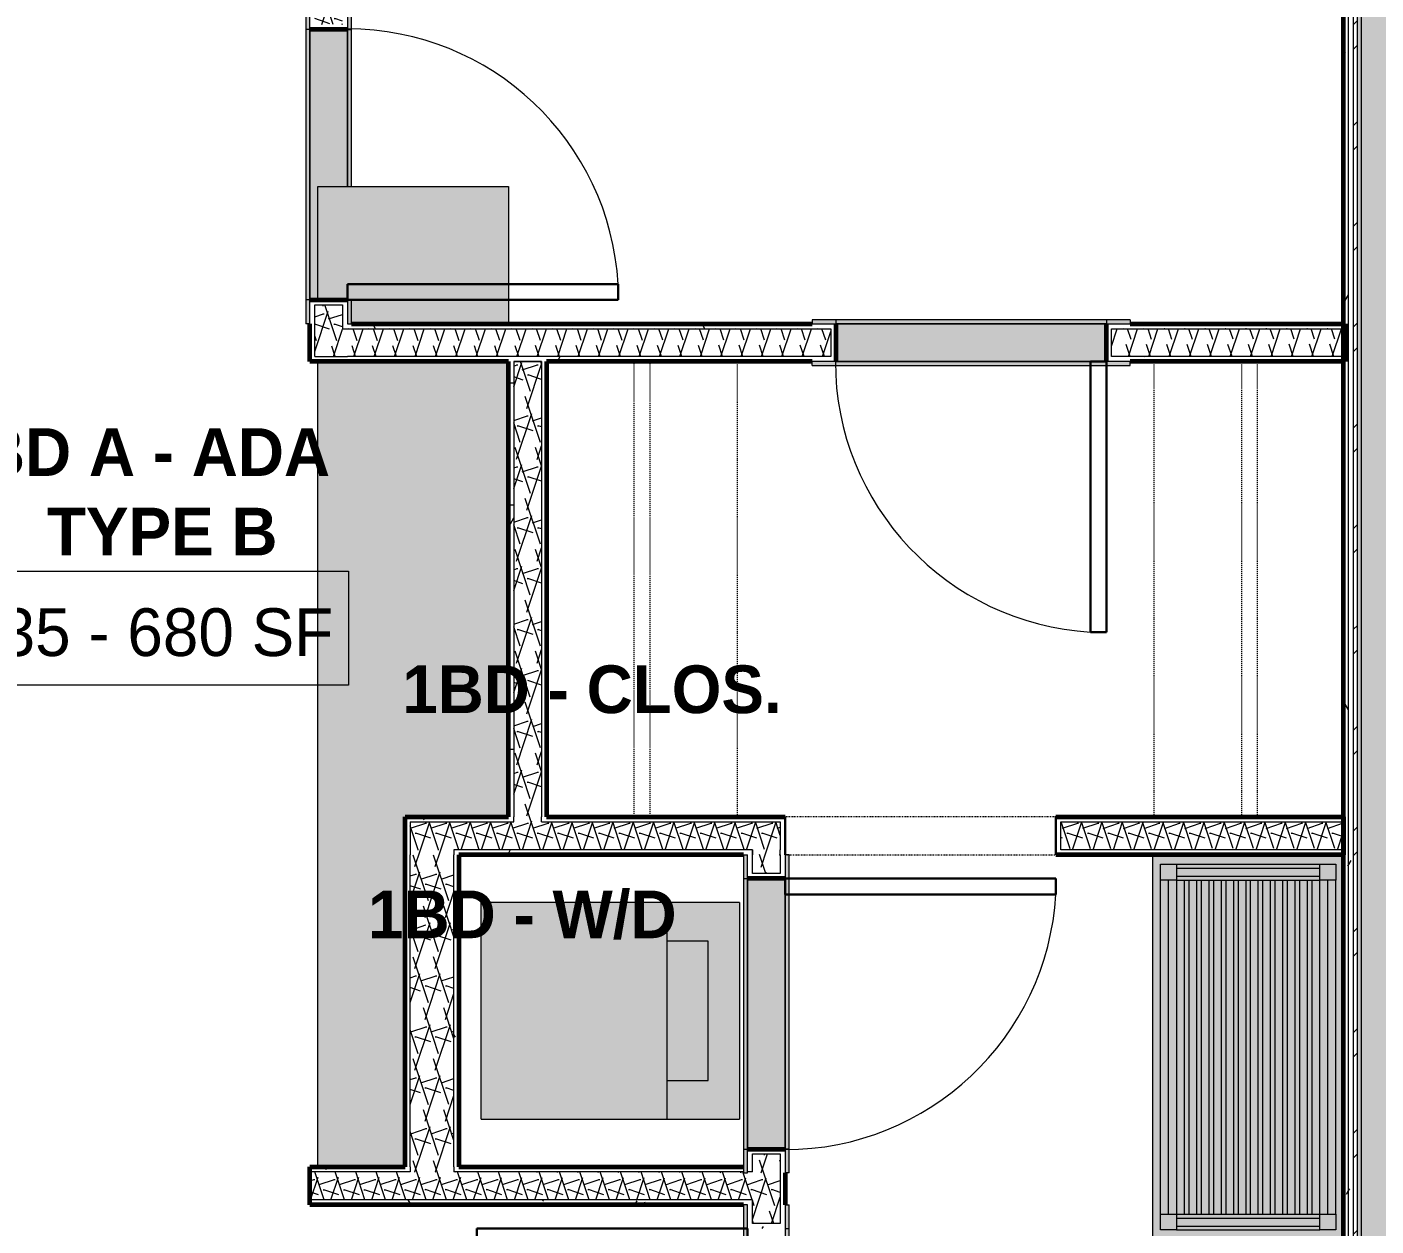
# Model space of a CAD drawing. Header units: inches. Extents: x -4110 to -1807, y 9775 to 11251.
# Drawn here: x -3086.2 to -2916.7, y 10538.5 to 10689.2 of the extents above; entities that cross this region are included whole.
import ezdxf

# ---------------------------------------------------------------- set-up
doc = ezdxf.new("R2010")
doc.units = ezdxf.units.IN
doc.header["$MEASUREMENT"] = 0
doc.linetypes.add('Dash', pattern=[0.25, 0.125, -0.125])
doc.linetypes.add('Overhead', pattern=[0.15625, 0.09375, -0.0625])
for name, color, linetype, lineweight in [('0-1', 7, 'Continuous', 5), ('0-2', 7, 'Continuous', 9), ('A-AREA-IDEN', 2, 'Continuous', 9), ('A-DETL-MEDM-1', 50, 'Continuous', 30), ('A-DETL-MEDM-2', 33, 'Overhead', 9), ('A-DOOR-3', 7, 'Continuous', 9), ('A-DOOR-4', 50, 'Continuous', 30), ('A-DOOR-5', 31, 'Overhead', 9), ('A-DOOR-FRAM-1', 31, 'Continuous', 18), ('A-DOOR-FRAM-2', 7, 'Continuous', 9), ('A-WALL', 113, 'Continuous', 18), ('A-WALL-1', 8, 'Continuous', 5), ('A-WALL-5', 250, 'Continuous', 60), ('A-WALL-6', 10, 'Continuous', 18), ('A-WALL-PATT-1', 7, 'Continuous', 9), ('A-WALL-PATT-2', 253, 'Continuous', 9), ('A-WALL-PATT-4', 111, 'Continuous', 9), ('I-WALL-4', 2, 'Continuous', 5), ('I-WALL-5', 2, 'Continuous', 60), ('P-SANR-FIXT-1', 135, 'Continuous', 9), ('P-SANR-FIXT-2', 7, 'Continuous', 9), ('Q-CASE-1', 7, 'Continuous', 9), ('Q-CASE-3', 90, 'Continuous', 9), ('Q-CASE-4', 127, 'Continuous', 9), ('Q-CASE-8', 41, 'Continuous', 9), ('Q-CASE-HDLN-1', 7, 'Dash', 9)]:
    doc.layers.add(name, color=color, linetype=linetype, lineweight=lineweight)
doc.styles.add('Century Gothic', font='ufonts.com_century-gothic.ttf', dxfattribs={"height": 6})
doc.styles.add('Century Gothic_B', font='GOTHICB.TTF', dxfattribs={"height": 6})
pattern_1 = [(0, (0, 0), (20.48, 5.12), [0.845, -14.515, 0.845, -14.515, -81.92]), (0, (0, 0), (20.48, 5.12), [-30.72, 0.845, -29.875, 0.845, -14.515, -35.84]), (0, (0, 0), (20.48, 5.12), [-76.8, 0.845, -9.395, 0.845, -24.755]), (120, (7.68, 2.56), (-14.67405, 15.1762003), [0.845, -14.515, 0.845, -14.515, -81.92]), (120, (7.68, 2.56), (-14.67405, 15.1762003), [-30.72, 0.845, -29.875, 0.845, -14.515, -35.84]), (120, (7.68, 2.56), (-14.67405, 15.1762003), [-76.8, 0.845, -9.395, 0.845, -24.755]), (240, (10.24, 12.8), (-5.80595, -20.2962003), [0.845, -14.515, 0.845, -14.515, -81.92]), (240, (10.24, 12.8), (-5.80595, -20.2962003), [-30.72, 0.845, -29.875, 0.845, -14.515, -35.84]), (240, (10.24, 12.8), (-5.80595, -20.2962003), [-76.8, 0.845, -9.395, 0.845, -24.755])]
pattern_2 = [(161.57, (0.32, 0.32), (-2.560496185, -0.000537386), [0, -18.214, 2.022, 0]), (18.43, (-0.32, 0.32), (-2.560496185, 0.000537386), [0, -18.214, 2.022, 0]), (108.43, (0.32, 0.32), (1.27922091, -6.400876726), [6.07, -14.166]), (71.57, (-0.32, 0.32), (1.27922091, 6.400876726), [6.07, -14.166])]

# ---------------------------------------------------------------- blocks, each defined once
blk = doc.blocks.new('SWING - SINGLE - FLUSH - SWING - FLUSH - 2-10 x 6-8 - PRIVACY-V5-ENLARGED RCP - 1ST FLOOR PLAN - WEST')
at = {"layer": 'A-DOOR-FRAM-1'}
for points in [[(-17, 2.87), (-20, 2.87), (-20, 2.37), (-17, 2.37)], [(2.75, 2.87), (-17, 2.87), (-17, 2.37), (2.75, 2.37)], [(20, 2.37), (20, 2.87), (17, 2.87), (17, 2.37), (17.62, 2.37)], [(-17, -2.88), (-17, -2.38), (-20, -2.38), (-20, -2.88), (-17.63, -2.88)], [(17, -2.38), (-17, -2.38), (-17, -2.88), (17, -2.88)], [(20, -2.38), (17, -2.38), (17, -2.88), (20, -2.88)]]:
    blk.add_hatch(color=256, dxfattribs=at).paths.add_polyline_path(points, flags=0)
at = {"layer": 'A-DOOR-3'}
blk.add_arc((17, 2.37), 34.07, 93.3657, 180, dxfattribs=at)
at = {"layer": 'A-DOOR-4'}
for p, q in [((15, 2.37), (15, 36.38)), ((17, 36.38), (15, 36.38)), ((17, 2.37), (17, 36.38)), ((17, 2.37), (15, 2.37))]:
    blk.add_line(p, q, dxfattribs=at)
at = {"layer": 'A-DOOR-FRAM-2'}
for p, q in [((-17, 2.87), (-20, 2.87)), ((-20, 2.37), (-20, 2.87)), ((-20, 2.37), (-17, 2.37)), ((2.75, 2.87), (-17, 2.87)), ((-17, 2.37), (-17, 2.87)), ((-17, 2.37), (2.75, 2.37)), ((20, 2.87), (17, 2.87)), ((17, 2.37), (17, 2.87)), ((17, 2.37), (20, 2.37)), ((20, 2.37), (20, 2.87)), ((-17, -2.38), (-20, -2.38)), ((-20, -2.38), (-20, -2.88)), ((-20, -2.88), (-17, -2.88)), ((17, -2.38), (-17, -2.38)), ((-17, -2.38), (-17, -2.88)), ((-17, -2.88), (17, -2.88)), ((20, -2.38), (17, -2.38)), ((17, -2.38), (17, -2.88)), ((17, -2.88), (20, -2.88)), ((20, -2.38), (20, -2.88))]:
    blk.add_line(p, q, dxfattribs=at)
blk = doc.blocks.new('OD_CW_Closet - OD_CW_Closet-3889090-ENLARGED RCP - 1ST FLOOR PLAN - WEST')
at = {"layer": 'Q-CASE-HDLN-1'}
for p, q in [((0.74, 0), (57.99, 0)), ((0.74, -11), (57.99, -11)), ((0.74, -13), (57.99, -13))]:
    blk.add_line(p, q, dxfattribs=at)
blk = doc.blocks.new('SWING - SINGLE - FLUSH - SWING - FLUSH - 2-10 x 6-8 - PRIVACY-3983846-ENLARGED RCP - 1ST FLOOR PLAN - WEST')
at = {"layer": 'A-DOOR-FRAM-1'}
for points in [[(-20, 2.38), (-17, 2.38), (-17, 2.88), (-20, 2.88)], [(-17, 2.38), (17, 2.38), (17, 2.88), (-17, 2.88)], [(17, 2.38), (20, 2.38), (20, 2.88), (17, 2.88)], [(-20, -2.87), (-17, -2.87), (-17, -2.37), (-20, -2.37)], [(-17, -2.37), (-17, -2.87), (17, -2.87), (17, -2.37), (-16.46, -2.37)], [(17, -2.87), (20, -2.87), (20, -2.37), (17, -2.37)]]:
    blk.add_hatch(color=256, dxfattribs=at).paths.add_polyline_path(points, flags=0)
at = {"layer": 'A-DOOR-3'}
blk.add_arc((17, -2.37), 34.07, 180, 266.6343, dxfattribs=at)
at = {"layer": 'A-DOOR-4'}
for p, q in [((15, -2.37), (15, -36.38)), ((17, -2.37), (15, -2.37)), ((17, -2.37), (17, -36.38)), ((17, -36.38), (15, -36.38))]:
    blk.add_line(p, q, dxfattribs=at)
at = {"layer": 'A-DOOR-FRAM-2'}
for p, q in [((-17, 2.88), (-20, 2.88)), ((-20, 2.88), (-20, 2.38)), ((-20, 2.38), (-17, 2.38)), ((17, 2.88), (-17, 2.88)), ((-17, 2.88), (-17, 2.38)), ((-17, 2.38), (17, 2.38)), ((20, 2.88), (17, 2.88)), ((17, 2.88), (17, 2.38)), ((17, 2.38), (20, 2.38)), ((20, 2.88), (20, 2.38)), ((-17, -2.37), (-20, -2.37)), ((-20, -2.87), (-20, -2.37)), ((-20, -2.87), (-17, -2.87)), ((17, -2.37), (-17, -2.37)), ((-17, -2.87), (-17, -2.37)), ((-17, -2.87), (17, -2.87)), ((20, -2.37), (17, -2.37)), ((17, -2.87), (17, -2.37)), ((17, -2.87), (20, -2.87)), ((20, -2.87), (20, -2.37))]:
    blk.add_line(p, q, dxfattribs=at)
blk = doc.blocks.new('SWING - SINGLE - FLUSH - SWING - FLUSH - 2-10 x 6-8 - PRIVACY-3983844-ENLARGED RCP - 1ST FLOOR PLAN - WEST')
at = {"layer": 'A-DOOR-FRAM-1'}
for points in [[(-17.63, 2.37), (-17, 2.37), (-17, 2.87), (-20, 2.87), (-20, 2.37)], [(-17, 2.37), (17, 2.37), (17, 2.87), (-17, 2.87)], [(17.62, 2.37), (20, 2.37), (20, 2.87), (17, 2.87), (17, 2.37)], [(-17, -2.88), (-17, -2.38), (-20, -2.38), (-20, -2.88), (-17.63, -2.88)], [(-16.5, -2.88), (17, -2.88), (17, -2.38), (-17, -2.38), (-17, -2.88)], [(20, -2.88), (20, -2.38), (17, -2.38), (17, -2.88), (17.62, -2.88)]]:
    blk.add_hatch(color=256, dxfattribs=at).paths.add_polyline_path(points, flags=0)
at = {"layer": 'A-DOOR-3'}
blk.add_arc((17, 2.37), 34.07, 93.3657, 180, dxfattribs=at)
at = {"layer": 'A-DOOR-4'}
for p, q in [((15, 2.37), (15, 36.38)), ((17, 36.38), (15, 36.38)), ((17, 2.37), (17, 36.38)), ((17, 2.37), (15, 2.37))]:
    blk.add_line(p, q, dxfattribs=at)
at = {"layer": 'A-DOOR-FRAM-2'}
for p, q in [((-17, 2.87), (-20, 2.87)), ((-20, 2.37), (-20, 2.87)), ((-20, 2.37), (-17, 2.37)), ((17, 2.87), (-17, 2.87)), ((-17, 2.37), (-17, 2.87)), ((-17, 2.37), (17, 2.37)), ((20, 2.87), (17, 2.87)), ((17, 2.37), (17, 2.87)), ((17, 2.37), (20, 2.37)), ((20, 2.37), (20, 2.87)), ((-17, -2.38), (-20, -2.38)), ((-20, -2.38), (-20, -2.88)), ((-20, -2.88), (-17, -2.88)), ((17, -2.38), (-17, -2.38)), ((-17, -2.38), (-17, -2.88)), ((-17, -2.88), (17, -2.88)), ((20, -2.38), (17, -2.38)), ((17, -2.38), (17, -2.88)), ((17, -2.88), (20, -2.88)), ((20, -2.38), (20, -2.88))]:
    blk.add_line(p, q, dxfattribs=at)
blk = doc.blocks.new('Stacked Washer and Dryer - 26_x25_ - Private-3627842-ENLARGED RCP - 1ST FLOOR PLAN - WEST')
at = {"layer": 'P-SANR-FIXT-1'}
blk.add_hatch(color=256, dxfattribs=at).paths.add_polyline_path([(29.04, 13.62), (0, 13.62), (0, -13.63), (32.44, -13.63), (32.44, 13.62)], flags=0)
at = {"layer": 'P-SANR-FIXT-2'}
for p, q in [((32.44, 13.62), (0, 13.62)), ((0, -13.63), (0, 13.62)), ((23.34, -13.63), (23.34, 13.62)), ((32.44, 13.62), (32.44, -13.63)), ((28.53, 8.75), (23.34, 8.75)), ((28.53, -8.75), (28.53, 8.75)), ((23.34, -8.75), (28.53, -8.75)), ((0, -13.63), (32.44, -13.63))]:
    blk.add_line(p, q, dxfattribs=at)
blk = doc.blocks.new('Door-Opening - CLEAR OPENING - 34_ x 80_-3928388-ENLARGED RCP - 1ST FLOOR PLAN - WEST')
at = {"layer": 'A-DETL-MEDM-1'}
for p, q in [((-17.32, 2.38), (-17.32, -2.37)), ((16.68, -2.37), (16.68, 2.38))]:
    blk.add_line(p, q, dxfattribs=at)
at = {"layer": 'A-DETL-MEDM-2'}
blk.add_line((-17.32, -2.37), (16.68, -2.37), dxfattribs=at)
at = {"layer": 'A-DOOR-5'}
blk.add_line((16.68, 2.38), (-17.32, 2.38), dxfattribs=at)
blk = doc.blocks.new('Bath Vanity - Bath Vanity 48_-3150017-ENLARGED RCP - 1ST FLOOR PLAN - WEST')
at = {"layer": 'Q-CASE-3'}
h = blk.add_hatch(color=256, dxfattribs=at)
h.paths.add_polyline_path([(12.24, 24), (-23.26, 24), (-23.26, 0), (24.74, 0), (24.74, 24), (13.74, 24)], flags=0)
h.paths.add_polyline_path([(-9.26, 23), (23.74, 23), (23.74, 1), (-22.26, 1), (-22.26, 23), (-10.55, 23)], flags=0)
h.paths.add_polyline_path([(-20.26, 22), (-20.26, 21), (21.74, 21), (21.74, 22), (-6.9, 22)], flags=0)
h.paths.add_polyline_path([(0.38, 20), (-20.26, 20), (-20.26, 19.45), (21.74, 19.45), (21.74, 20), (8.35, 20)], flags=0)
h.paths.add_polyline_path([(-20.26, 18.45), (-20.26, 17.91), (21.74, 17.91), (21.74, 18.45), (6.01, 18.45)], flags=0)
h.paths.add_polyline_path([(8.35, 16.91), (-20.26, 16.91), (-20.26, 16.36), (21.74, 16.36), (21.74, 16.91), (11.65, 16.91)], flags=0)
h.paths.add_polyline_path([(8.35, 15.36), (-20.26, 15.36), (-20.26, 14.82), (21.74, 14.82), (21.74, 15.36), (17.28, 15.36)], flags=0)
h.paths.add_polyline_path([(-20.26, 13.82), (-20.26, 13.27), (21.74, 13.27), (21.74, 13.82), (8.35, 13.82)], flags=0)
h.paths.add_polyline_path([(21.74, 12.27), (-20.26, 12.27), (-20.26, 11.73), (21.74, 11.73), (21.74, 11.87)], flags=0)
h.paths.add_polyline_path([(8.35, 10.73), (-20.26, 10.73), (-20.26, 10.18), (21.74, 10.18), (21.74, 10.73), (12.62, 10.73)], flags=0)
h.paths.add_polyline_path([(-20.26, 9.18), (-20.26, 8.64), (21.74, 8.64), (21.74, 9.18), (-10.77, 9.18)], flags=0)
h.paths.add_polyline_path([(8.35, 7.64), (-20.26, 7.64), (-20.26, 7.09), (21.74, 7.09), (21.74, 7.64)], flags=0)
h.paths.add_polyline_path([(-20.26, 6.09), (-20.26, 5.55), (21.74, 5.55), (21.74, 6.09), (8.35, 6.09)], flags=0)
h.paths.add_polyline_path([(8.35, 4.55), (-20.26, 4.55), (-20.26, 4), (21.74, 4), (21.74, 4.55)], flags=0)
h.paths.add_polyline_path([(-20.26, 3), (-20.26, 2), (21.74, 2), (21.74, 3), (8.35, 3)], flags=0)
at = {"layer": 'Q-CASE-4'}
h = blk.add_hatch(color=256, dxfattribs=at)
h.paths.add_polyline_path([(21.74, 23), (21.74, 21), (23.74, 21), (23.74, 23)], flags=0)
h.paths.add_polyline_path([(-20.26, 23), (-22.26, 23), (-22.26, 21), (-20.26, 21), (-20.26, 22)], flags=0)
h.paths.add_polyline_path([(-20.26, 3), (-22.26, 3), (-22.26, 1), (-20.26, 1)], flags=0)
h.paths.add_polyline_path([(22.24, 3), (21.74, 3), (21.74, 1), (23.74, 1), (23.74, 3), (23.24, 3)], flags=0)
for points in [[(21.74, 23), (-20.26, 23), (-20.26, 22), (21.74, 22)], [(-21.76, 21), (-22.26, 21), (-22.26, 3), (-21.76, 3), (-21.76, 20)], [(-21.76, 21), (-21.76, 3), (-20.76, 3), (-20.76, 21)], [(-20.76, 21), (-20.76, 3), (-20.26, 3), (-20.26, 21)], [(20.5, 21), (-20.26, 21), (-20.26, 20), (21.74, 20), (21.74, 21)], [(21.74, 21), (21.74, 3), (22.24, 3), (22.24, 21)], [(22.24, 21), (22.24, 3), (23.24, 3), (23.24, 21)], [(23.24, 21), (23.24, 3), (23.74, 3), (23.74, 21)], [(-20.26, 19.45), (-20.26, 18.45), (21.74, 18.45), (21.74, 19.45), (2.37, 19.45)], [(8, 17.91), (-20.26, 17.91), (-20.26, 16.91), (21.74, 16.91), (21.74, 17.91), (8.35, 17.91)], [(8.35, 16.36), (-20.26, 16.36), (-20.26, 15.36), (21.74, 15.36), (21.74, 16.36), (13.63, 16.36)], [(8.35, 14.82), (-20.26, 14.82), (-20.26, 13.82), (21.74, 13.82), (21.74, 14.82), (19.26, 14.82)], [(8.35, 13.27), (-20.26, 13.27), (-20.26, 12.27), (21.74, 12.27), (21.74, 13.27)], [(8.35, 11.73), (-20.26, 11.73), (-20.26, 10.73), (21.74, 10.73), (21.74, 11.73)], [(4.37, 10.18), (-20.26, 10.18), (-20.26, 9.18), (21.74, 9.18), (21.74, 10.18), (8.35, 10.18)], [(-19.02, 8.64), (-20.26, 8.64), (-20.26, 7.64), (21.74, 7.64), (21.74, 8.64), (8.35, 8.64)], [(8.35, 7.09), (-20.26, 7.09), (-20.26, 6.09), (21.74, 6.09), (21.74, 7.09)], [(8.35, 5.55), (-20.26, 5.55), (-20.26, 4.55), (21.74, 4.55), (21.74, 5.55)], [(-20.26, 4), (-20.26, 3), (21.74, 3), (21.74, 4), (-19.26, 4)], [(-20.26, 2), (-20.26, 1), (21.74, 1), (21.74, 2), (8.35, 2)]]:
    blk.add_hatch(color=256, dxfattribs=at).paths.add_polyline_path(points, flags=0)
at = {"layer": 'Q-CASE-1'}
for p, q in [((-23.26, 0), (-23.26, 24)), ((-23.26, 24), (24.74, 24)), ((24.74, 24), (24.74, 0)), ((-22.26, 21), (-22.26, 23)), ((-22.26, 23), (-20.26, 23)), ((-20.26, 23), (21.74, 23)), ((-20.26, 23), (-20.26, 21)), ((21.74, 21), (21.74, 23)), ((21.74, 23), (23.74, 23)), ((23.74, 23), (23.74, 21)), ((-22.26, 21), (-22.26, 3)), ((-20.26, 21), (-22.26, 21)), ((-21.76, 21), (-21.76, 3)), ((-20.76, 21), (-20.76, 3)), ((-20.26, 22), (21.74, 22)), ((21.74, 21), (-20.26, 21)), ((-20.26, 21), (-20.26, 3)), ((21.74, 21), (21.74, 3)), ((23.74, 21), (21.74, 21)), ((22.24, 21), (22.24, 3)), ((23.24, 21), (23.24, 3)), ((23.74, 21), (23.74, 3)), ((-20.26, 20), (21.74, 20)), ((21.74, 19.45), (-20.26, 19.45)), ((-20.26, 18.45), (21.74, 18.45)), ((21.74, 17.91), (-20.26, 17.91)), ((-20.26, 16.91), (21.74, 16.91)), ((21.74, 16.36), (-20.26, 16.36)), ((-20.26, 15.36), (21.74, 15.36)), ((21.74, 14.82), (-20.26, 14.82)), ((-20.26, 13.82), (21.74, 13.82)), ((21.74, 13.27), (-20.26, 13.27)), ((-20.26, 12.27), (21.74, 12.27)), ((21.74, 11.73), (-20.26, 11.73)), ((-20.26, 10.73), (21.74, 10.73)), ((21.74, 10.18), (-20.26, 10.18)), ((-20.26, 9.18), (21.74, 9.18)), ((21.74, 8.64), (-20.26, 8.64)), ((-20.26, 7.64), (21.74, 7.64)), ((21.74, 7.09), (-20.26, 7.09)), ((-20.26, 6.09), (21.74, 6.09)), ((21.74, 5.55), (-20.26, 5.55)), ((-20.26, 4.55), (21.74, 4.55)), ((21.74, 4), (-20.26, 4)), ((-22.26, 1), (-22.26, 3)), ((-22.26, 3), (-20.26, 3)), ((-20.26, 3), (21.74, 3)), ((-20.26, 3), (-20.26, 1)), ((-20.26, 2), (21.74, 2)), ((21.74, 1), (21.74, 3)), ((21.74, 3), (23.74, 3)), ((23.74, 3), (23.74, 1)), ((-20.26, 1), (-22.26, 1)), ((-20.26, 1), (21.74, 1)), ((23.74, 1), (21.74, 1))]:
    blk.add_line(p, q, dxfattribs=at)
blk = doc.blocks.new('SWING - SINGLE - FLUSH - SWING - FLUSH - 2-10 x 6-8 - PASSAGE-3983857-ENLARGED RCP - 1ST FLOOR PLAN - WEST')
at = {"layer": 'A-DOOR-FRAM-1'}
for points in [[(-20, 2.88), (-20, 2.37), (-17, 2.37), (-17, 2.88), (-19.87, 2.88)], [(-17, 2.88), (-17, 2.37), (17, 2.37), (17, 2.88), (-16.5, 2.88)], [(17, 2.88), (17, 2.37), (20, 2.37), (20, 2.88)], [(-20, -2.88), (-17, -2.88), (-17, -2.38), (-20, -2.38)], [(-17, -2.88), (17, -2.88), (17, -2.38), (-17, -2.38)], [(17, -2.88), (20, -2.88), (20, -2.38), (17, -2.38)]]:
    blk.add_hatch(color=256, dxfattribs=at).paths.add_polyline_path(points, flags=0)
at = {"layer": 'A-DOOR-3'}
blk.add_arc((17, -2.38), 34.07, 180, 266.6343, dxfattribs=at)
at = {"layer": 'A-DOOR-4'}
for p, q in [((15, -2.38), (15, -36.38)), ((17, -2.38), (15, -2.38)), ((17, -2.38), (17, -36.38)), ((17, -36.38), (15, -36.38))]:
    blk.add_line(p, q, dxfattribs=at)
at = {"layer": 'A-DOOR-FRAM-2'}
for p, q in [((-17, 2.88), (-20, 2.88)), ((-20, 2.88), (-20, 2.37)), ((-20, 2.37), (-17, 2.37)), ((17, 2.88), (-17, 2.88)), ((-17, 2.88), (-17, 2.37)), ((-17, 2.37), (17, 2.37)), ((20, 2.88), (17, 2.88)), ((17, 2.88), (17, 2.37)), ((17, 2.37), (20, 2.37)), ((20, 2.88), (20, 2.37)), ((-17, -2.38), (-20, -2.38)), ((-20, -2.88), (-20, -2.38)), ((-20, -2.88), (-17, -2.88)), ((17, -2.38), (-17, -2.38)), ((-17, -2.88), (-17, -2.38)), ((-17, -2.88), (17, -2.88)), ((20, -2.38), (17, -2.38)), ((17, -2.88), (17, -2.38)), ((17, -2.88), (20, -2.88)), ((20, -2.88), (20, -2.38))]:
    blk.add_line(p, q, dxfattribs=at)
blk = doc.blocks.new('OD_CW_Closet - OD_CW_Closet-3889108-ENLARGED RCP - 1ST FLOOR PLAN - WEST')
at = {"layer": 'Q-CASE-HDLN-1'}
for p, q in [((57.99, 24), (0.74, 24)), ((0.74, 13), (57.99, 13)), ((0.74, 11), (57.99, 11))]:
    blk.add_line(p, q, dxfattribs=at)
blk = doc.blocks.new('Casework 4 - Casework 1-4162352-ENLARGED RCP - 1ST FLOOR PLAN - WEST')
at = {"layer": 'Q-CASE-8'}
h = blk.add_hatch(color=256, dxfattribs=at)
h.paths.add_polyline_path([(-3049.7, 10545.91), (-3038.7, 10545.91), (-3038.7, 10589.91), (-3025.7, 10589.91), (-3025.7, 10647.16), (-3049.7, 10647.16), (-3049.7, 10556.91)], flags=0)
h.paths.add_polyline_path([(-3025.7, 10651.91), (-3025.7, 10669.16), (-3049.7, 10669.16), (-3049.7, 10654.91), (-3045.45, 10654.91), (-3045.45, 10651.91), (-3028.53, 10651.91)], flags=0)
at = {"layer": 'Q-CASE-1'}
for p, q in [((-3049.7, 10654.91), (-3049.7, 10669.16)), ((-3049.7, 10669.16), (-3025.7, 10669.16)), ((-3025.7, 10669.16), (-3025.7, 10651.91)), ((-3049.7, 10545.91), (-3049.7, 10647.16))]:
    blk.add_line(p, q, dxfattribs=at)
blk = doc.blocks.new('CTR - 1st Phase - Unit Layouts_rvt-1-ENLARGED RCP - 1ST FLOOR PLAN - WEST')
at = {"layer": 'A-WALL-1'}
for points in [[(-3050.07, 10654.91), (-3049.7, 10654.91), (-3049.7, 10669.16), (-3045.95, 10669.16), (-3045.95, 10688.91), (-3050.7, 10688.91), (-3050.7, 10654.91)], [(-2950.57, 10647.16), (-2950.57, 10651.91), (-2984.57, 10651.91), (-2984.57, 10647.16)], [(-2995.7, 10548.16), (-2990.95, 10548.16), (-2990.95, 10582.16), (-2995.7, 10582.16), (-2995.7, 10549.01)]]:
    blk.add_hatch(color=256, dxfattribs=at).paths.add_polyline_path(points, flags=0)
at = {"layer": 'A-WALL-PATT-1'}
h = blk.add_hatch(dxfattribs=at)
h.set_pattern_fill('FP_1', color=256, style=0, pattern_type=2)
h.set_pattern_definition(pattern_1)
h.paths.add_polyline_path([(-3050.7, 10647.16), (-3050.07, 10647.16), (-3050.07, 10654.29), (-3048.32, 10654.29), (-3048.32, 10654.91), (-3050.7, 10654.91), (-3050.7, 10647.79)], flags=0)
h.paths.add_polyline_path([(-3050.7, 10688.91), (-3048.32, 10688.91), (-3048.32, 10689.54), (-3050.07, 10689.54), (-3050.07, 10788.86), (-3050.7, 10788.86), (-3050.7, 10689.54)], flags=0)
h = blk.add_hatch(dxfattribs=at)
h.set_pattern_fill('FP_1', color=256, style=0, pattern_type=2)
h.set_pattern_definition(pattern_1)
h.paths.add_polyline_path([(-3046.57, 10651.29), (-3045.95, 10651.29), (-3045.95, 10654.91), (-3048.32, 10654.91), (-3048.32, 10654.29), (-3046.57, 10654.29), (-3046.57, 10651.91)], flags=0)
h.paths.add_polyline_path([(-3046.57, 10784.74), (-3045.95, 10784.88), (-3045.95, 10788.86), (-3046.57, 10788.86), (-3046.57, 10788.24)], flags=0)
h.paths.add_polyline_path([(-3045.95, 10688.91), (-3045.97, 10784.74), (-3046.57, 10784.74), (-3046.57, 10689.54), (-3048.32, 10689.54), (-3048.32, 10688.91), (-3046.57, 10688.91)], flags=0)
h = blk.add_hatch(dxfattribs=at)
h.set_pattern_fill('FP_1', color=256, style=0, pattern_type=2)
h.set_pattern_definition(pattern_1)
h.paths.add_polyline_path([(-2985.19, 10649.54), (-2984.57, 10649.54), (-2984.57, 10651.91), (-3045.95, 10651.91), (-3045.95, 10651.29), (-2985.19, 10651.29)], flags=0)
h.paths.add_polyline_path([(-2950.57, 10649.54), (-2949.94, 10649.54), (-2949.94, 10651.29), (-2920.76, 10651.29), (-2920.76, 10651.91), (-2950.57, 10651.91), (-2950.57, 10651.28)], flags=0)
h = blk.add_hatch(dxfattribs=at)
h.set_pattern_fill('FP_1', color=256, style=0, pattern_type=2)
h.set_pattern_definition(pattern_1)
h.paths.add_polyline_path([(-3050.07, 10647.16), (-2984.57, 10647.16), (-2984.57, 10649.54), (-2985.19, 10649.54), (-2985.19, 10647.79), (-3050.07, 10647.79)], flags=0)
h.paths.add_polyline_path([(-2947.57, 10647.16), (-2920.76, 10647.17), (-2920.76, 10647.79), (-2949.94, 10647.79), (-2949.94, 10649.54), (-2950.57, 10649.54), (-2950.57, 10647.16), (-2949.34, 10647.16)], flags=0)
h = blk.add_hatch(dxfattribs=at)
h.set_pattern_fill('FP_1', color=256, style=0, pattern_type=2)
h.set_pattern_definition(pattern_1)
h.paths.add_polyline_path([(-3025.7, 10589.91), (-3025.07, 10589.91), (-3025.07, 10647.16), (-3025.7, 10647.16), (-3025.7, 10603.03)], flags=0)
h = blk.add_hatch(dxfattribs=at)
h.set_pattern_fill('FP_1', color=256, style=0, pattern_type=2)
h.set_pattern_definition(pattern_1)
h.paths.add_polyline_path([(-2991.57, 10587.54), (-2990.95, 10587.54), (-2990.95, 10589.91), (-3021.57, 10589.91), (-3021.57, 10589.29), (-2991.57, 10589.29)], flags=0)
h.paths.add_polyline_path([(-2956.95, 10587.54), (-2956.32, 10587.54), (-2956.32, 10589.29), (-2920.76, 10589.29), (-2920.76, 10589.91), (-2956.95, 10589.91), (-2956.95, 10589.28)], flags=0)
h.paths.add_polyline_path([(-3038.7, 10589.29), (-3025.07, 10589.29), (-3025.07, 10589.91), (-3038.7, 10589.91)], flags=0)
h = blk.add_hatch(dxfattribs=at)
h.set_pattern_fill('FP_1', color=256, style=0, pattern_type=2)
h.set_pattern_definition(pattern_1)
h.paths.add_polyline_path([(-3032.57, 10585.16), (-2995.07, 10585.16), (-2995.07, 10585.79), (-3032.57, 10585.79)], flags=0)
h.paths.add_polyline_path([(-2991.57, 10585.16), (-2990.95, 10585.16), (-2990.95, 10587.54), (-2991.57, 10587.54), (-2991.57, 10585.79)], flags=0)
h.paths.add_polyline_path([(-2956.95, 10585.16), (-2920.76, 10585.16), (-2920.76, 10585.79), (-2956.32, 10585.79), (-2956.32, 10587.54), (-2956.95, 10587.54), (-2956.95, 10585.79)], flags=0)
h = blk.add_hatch(dxfattribs=at)
h.set_pattern_fill('FP_1', color=256, style=0, pattern_type=2)
h.set_pattern_definition(pattern_1)
h.paths.add_polyline_path([(-3032.57, 10545.91), (-3031.95, 10545.91), (-3031.95, 10585.16), (-3032.57, 10585.16), (-3032.57, 10578.53)], flags=0)
h = blk.add_hatch(dxfattribs=at)
h.set_pattern_fill('FP_1', color=256, style=0, pattern_type=2)
h.set_pattern_definition(pattern_1)
h.paths.add_polyline_path([(-2995.09, 10458.16), (-2995.07, 10458.16), (-2995.07, 10488.79), (-2995.7, 10488.79), (-2995.7, 10458.16)], flags=0)
h.paths.add_polyline_path([(-2995.07, 10492.29), (-2995.07, 10503.54), (-2993.32, 10503.54), (-2993.32, 10504.16), (-2995.7, 10504.16), (-2995.7, 10492.29)], flags=0)
h.paths.add_polyline_path([(-2993.32, 10538.16), (-2993.32, 10538.79), (-2995.07, 10538.79), (-2995.07, 10541.79), (-2995.7, 10541.79), (-2995.7, 10538.16), (-2994.91, 10538.16)], flags=0)
h.paths.add_polyline_path([(-2995.7, 10545.29), (-2995.07, 10545.29), (-2995.07, 10547.54), (-2993.32, 10547.54), (-2993.32, 10548.16), (-2995.7, 10548.16), (-2995.7, 10545.91)], flags=0)
h.paths.add_polyline_path([(-2994.91, 10582.16), (-2993.32, 10582.16), (-2993.32, 10582.79), (-2995.07, 10582.79), (-2995.07, 10585.16), (-2995.7, 10585.16), (-2995.7, 10582.16), (-2995.07, 10582.16)], flags=0)
h = blk.add_hatch(dxfattribs=at)
h.set_pattern_fill('FP_1', color=256, style=0, pattern_type=2)
h.set_pattern_definition(pattern_1)
h.paths.add_polyline_path([(-2990.96, 10458.16), (-2990.95, 10458.16), (-2990.95, 10504.16), (-2993.32, 10504.16), (-2993.32, 10503.54), (-2991.57, 10503.54), (-2991.57, 10458.16)], flags=0)
h.paths.add_polyline_path([(-2990.95, 10538.16), (-2990.95, 10548.16), (-2993.32, 10548.16), (-2993.32, 10547.54), (-2991.57, 10547.54), (-2991.57, 10538.79), (-2993.32, 10538.79), (-2993.32, 10538.16), (-2991.57, 10538.16)], flags=0)
h.paths.add_polyline_path([(-2991.57, 10582.16), (-2990.95, 10582.16), (-2990.95, 10585.16), (-2991.57, 10585.16), (-2991.57, 10582.79), (-2993.32, 10582.79), (-2993.32, 10582.16)], flags=0)
h = blk.add_hatch(dxfattribs=at)
h.set_pattern_fill('FP_1', color=256, style=0, pattern_type=2)
h.set_pattern_definition(pattern_1)
h.paths.add_polyline_path([(-2996.7, 10545.29), (-2996.2, 10545.3), (-2996.2, 10545.91), (-3032.57, 10545.91), (-3032.57, 10545.29), (-3016.7, 10545.29)], flags=0)
h.paths.add_polyline_path([(-3050.7, 10545.29), (-3038.07, 10545.29), (-3038.07, 10545.91), (-3050.7, 10545.91)], flags=0)
h = blk.add_hatch(dxfattribs=at)
h.set_pattern_fill('FP_1', color=256, style=0, pattern_type=2)
h.set_pattern_definition(pattern_1)
h.paths.add_polyline_path([(-2996.7, 10541.16), (-2995.7, 10541.16), (-2995.7, 10541.79), (-3050.7, 10541.79), (-3050.7, 10541.16), (-3016.7, 10541.16)], flags=0)
at = {"layer": 'A-WALL-PATT-2'}
h = blk.add_hatch(dxfattribs=at)
h.set_pattern_fill('FP_2', color=256, style=0, pattern_type=2)
h.set_pattern_definition(pattern_2)
h.paths.add_polyline_path([(-3049.7, 10647.79), (-3046.57, 10647.81), (-3046.57, 10654.29), (-3050.07, 10654.29), (-3050.07, 10647.79)], flags=0)
h.paths.add_polyline_path([(-3049.7, 10689.54), (-3046.57, 10689.54), (-3046.57, 10788.86), (-3050.07, 10788.86), (-3050.07, 10689.54)], flags=0)
h = blk.add_hatch(dxfattribs=at)
h.set_pattern_fill('FP_2', color=256, style=0, pattern_type=2)
h.set_pattern_definition(pattern_2)
h.paths.add_polyline_path([(-3025.7, 10647.79), (-2985.19, 10647.79), (-2985.19, 10651.29), (-3046.57, 10651.29), (-3046.57, 10647.79), (-3029.21, 10647.79)], flags=0)
h.paths.add_polyline_path([(-2920.76, 10647.79), (-2920.76, 10651.29), (-2949.94, 10651.29), (-2949.94, 10647.79), (-2949.34, 10647.79)], flags=0)
h = blk.add_hatch(dxfattribs=at)
h.set_pattern_fill('FP_2', color=256, style=0, pattern_type=2)
h.set_pattern_definition(pattern_2)
h.paths.add_polyline_path([(-3022.64, 10589.29), (-3021.57, 10589.29), (-3021.57, 10647.16), (-3025.07, 10647.16), (-3025.07, 10589.29)], flags=0)
h = blk.add_hatch(dxfattribs=at)
h.set_pattern_fill('FP_2', color=256, style=0, pattern_type=2)
h.set_pattern_definition(pattern_2)
h.paths.add_polyline_path([(-3016.7, 10585.79), (-2991.57, 10585.79), (-2991.57, 10589.29), (-3038.07, 10589.29), (-3038.07, 10585.79), (-3021.57, 10585.79)], flags=0)
h.paths.add_polyline_path([(-2944.76, 10585.79), (-2920.76, 10585.79), (-2920.76, 10589.29), (-2956.32, 10589.29), (-2956.32, 10585.79), (-2949.34, 10585.79)], flags=0)
h = blk.add_hatch(dxfattribs=at)
h.set_pattern_fill('FP_2', color=256, style=0, pattern_type=2)
h.set_pattern_definition(pattern_2)
h.paths.add_polyline_path([(-3038.07, 10545.29), (-3032.57, 10545.29), (-3032.57, 10585.79), (-3038.07, 10585.79), (-3038.07, 10545.81)], flags=0)
h = blk.add_hatch(dxfattribs=at)
h.set_pattern_fill('FP_2', color=256, style=0, pattern_type=2)
h.set_pattern_definition(pattern_2)
h.paths.add_polyline_path([(-2993.32, 10457.54), (-2991.57, 10457.54), (-2991.57, 10503.54), (-2995.07, 10503.54), (-2995.07, 10458.16), (-2993.36, 10458.16)], flags=0)
h.paths.add_polyline_path([(-2993.32, 10538.79), (-2991.57, 10538.79), (-2991.57, 10547.54), (-2995.07, 10547.54), (-2995.07, 10538.79)], flags=0)
h.paths.add_polyline_path([(-2995.07, 10582.79), (-2991.57, 10582.79), (-2991.57, 10585.79), (-2995.07, 10585.79), (-2995.07, 10585.16)], flags=0)
h = blk.add_hatch(dxfattribs=at)
h.set_pattern_fill('FP_2', color=256, style=0, pattern_type=2)
h.set_pattern_definition(pattern_2)
h.paths.add_polyline_path([(-3016.7, 10541.79), (-2995.07, 10541.79), (-2995.07, 10545.29), (-2995.7, 10545.29), (-2995.7, 10545.16), (-2996.2, 10545.16), (-2996.2, 10545.29), (-3050.7, 10545.29), (-3050.7, 10541.79), (-3022.64, 10541.79)], flags=0)
at = {"layer": 'A-WALL-5'}
for p, q in [((-3045.95, 10688.91), (-3050.7, 10688.91)), ((-3050.7, 10654.91), (-3045.95, 10654.91)), ((-3050.7, 10647.16), (-3050.7, 10651.91)), ((-3045.45, 10651.91), (-2987.57, 10651.91)), ((-2984.57, 10651.91), (-2984.57, 10647.16)), ((-2950.57, 10647.16), (-2950.57, 10651.91)), ((-2947.57, 10651.91), (-2920.57, 10651.91)), ((-2920.57, 10651.91), (-2920.57, 10647.16)), ((-3050.07, 10647.16), (-3050.7, 10647.16)), ((-3045.95, 10647.16), (-3050.07, 10647.16)), ((-3025.7, 10647.16), (-3045.95, 10647.16)), ((-3025.7, 10589.91), (-3025.7, 10647.16)), ((-2987.57, 10647.16), (-3020.95, 10647.16)), ((-3020.95, 10647.16), (-3020.95, 10589.91)), ((-2920.57, 10647.16), (-2947.57, 10647.16)), ((-3038.7, 10589.29), (-3038.7, 10589.91)), ((-3038.7, 10589.91), (-3025.7, 10589.91)), ((-3020.95, 10589.91), (-2990.95, 10589.91)), ((-2956.95, 10589.91), (-2920.76, 10589.91)), ((-2920.76, 10589.91), (-2920.76, 10585.16)), ((-3038.7, 10585.16), (-3038.7, 10589.29)), ((-3038.7, 10545.91), (-3038.7, 10585.16)), ((-2996.2, 10585.16), (-3031.95, 10585.16)), ((-3031.95, 10585.16), (-3031.95, 10545.91)), ((-2920.76, 10585.16), (-2956.95, 10585.16)), ((-2990.95, 10582.16), (-2995.7, 10582.16)), ((-2995.7, 10548.16), (-2990.95, 10548.16)), ((-3050.7, 10545.91), (-3038.7, 10545.91)), ((-3050.7, 10541.16), (-3050.7, 10545.91)), ((-3031.95, 10545.91), (-2996.2, 10545.91)), ((-2990.95, 10545.16), (-2990.95, 10541.16)), ((-2996.2, 10541.16), (-3050.7, 10541.16))]:
    blk.add_line(p, q, dxfattribs=at)
at = {"layer": 'A-WALL-6'}
for p, q in [((-3050.7, 10688.91), (-3050.7, 10654.91)), ((-3045.95, 10669.16), (-3045.95, 10688.91)), ((-3050.07, 10647.79), (-3050.07, 10654.29)), ((-3050.07, 10654.29), (-3048.32, 10654.29)), ((-3048.32, 10654.29), (-3046.57, 10654.29)), ((-3046.57, 10654.29), (-3046.57, 10651.29)), ((-3046.57, 10651.29), (-3045.95, 10651.29)), ((-3045.95, 10651.29), (-2985.19, 10651.29)), ((-2985.19, 10651.29), (-2985.19, 10649.54)), ((-2950.57, 10651.91), (-2984.57, 10651.91)), ((-2949.94, 10649.54), (-2949.94, 10651.29)), ((-2949.94, 10651.29), (-2920.57, 10651.29)), ((-2985.19, 10649.54), (-2985.19, 10647.79)), ((-2949.94, 10647.79), (-2949.94, 10649.54)), ((-3050.07, 10647.79), (-3046.57, 10647.79)), ((-3046.57, 10647.79), (-3045.95, 10647.79)), ((-2985.19, 10647.79), (-3045.95, 10647.79)), ((-2920.57, 10647.79), (-2949.94, 10647.79)), ((-3021.57, 10647.16), (-3025.07, 10647.16)), ((-3025.07, 10647.16), (-3025.07, 10589.91)), ((-3025.07, 10647.16), (-3021.57, 10647.16)), ((-3021.57, 10647.16), (-3021.57, 10589.91)), ((-2984.57, 10647.16), (-2950.57, 10647.16)), ((-3025.07, 10589.29), (-3025.07, 10589.91)), ((-3021.57, 10589.29), (-3021.57, 10589.91)), ((-3038.07, 10589.29), (-3025.07, 10589.29)), ((-3038.07, 10589.29), (-3038.07, 10585.79)), ((-3021.57, 10589.29), (-2991.57, 10589.29)), ((-2991.57, 10589.29), (-2991.57, 10587.54)), ((-2956.32, 10587.54), (-2956.32, 10589.29)), ((-2956.32, 10589.29), (-2920.76, 10589.29)), ((-2991.57, 10587.54), (-2991.57, 10585.79)), ((-2956.32, 10585.79), (-2956.32, 10587.54)), ((-3038.07, 10585.79), (-3038.07, 10585.16)), ((-3038.07, 10545.91), (-3038.07, 10585.16)), ((-2995.07, 10585.79), (-3032.57, 10585.79)), ((-3032.57, 10585.79), (-3032.57, 10585.16)), ((-3032.57, 10545.91), (-3032.57, 10585.16)), ((-2995.07, 10585.16), (-2995.07, 10585.79)), ((-2995.07, 10585.79), (-2995.07, 10585.16)), ((-2995.07, 10582.79), (-2995.07, 10585.16)), ((-2991.57, 10585.16), (-2991.57, 10585.79)), ((-2991.57, 10585.16), (-2991.57, 10585.79)), ((-2991.57, 10585.16), (-2991.57, 10582.79)), ((-2920.76, 10585.79), (-2956.32, 10585.79)), ((-2995.7, 10582.16), (-2995.7, 10548.16)), ((-2993.32, 10582.79), (-2995.07, 10582.79)), ((-2991.57, 10582.79), (-2993.32, 10582.79)), ((-2990.95, 10548.16), (-2990.95, 10582.16)), ((-2995.07, 10545.29), (-2995.07, 10547.54)), ((-2995.07, 10547.54), (-2993.32, 10547.54)), ((-2993.32, 10547.54), (-2991.57, 10547.54)), ((-2991.57, 10547.54), (-2991.57, 10538.79)), ((-3038.07, 10545.91), (-3038.07, 10545.29)), ((-3032.57, 10545.91), (-3032.57, 10545.29)), ((-3038.07, 10545.29), (-3050.7, 10545.29)), ((-2996.2, 10545.29), (-3032.57, 10545.29)), ((-2995.07, 10545.29), (-2995.7, 10545.29)), ((-2995.7, 10541.79), (-3050.7, 10541.79)), ((-2995.07, 10541.79), (-2995.7, 10541.79)), ((-2995.07, 10538.79), (-2995.07, 10541.79)), ((-2993.32, 10538.79), (-2995.07, 10538.79)), ((-2991.57, 10538.79), (-2993.32, 10538.79))]:
    blk.add_line(p, q, dxfattribs=at)
at = {"layer": '0-2'}
for name, p, rotation in [('SWING - SINGLE - FLUSH - SWING - FLUSH - 2-10 x 6-8 - PRIVACY-V5-ENLARGED RCP - 1ST FLOOR PLAN - WEST', (-3048.32, 10671.91), 270.000000000048), ('OD_CW_Closet - OD_CW_Closet-3889108-ENLARGED RCP - 1ST FLOOR PLAN - WEST', (-3020.95, 10647.9), 270.0000000000219), ('OD_CW_Closet - OD_CW_Closet-3889090-ENLARGED RCP - 1ST FLOOR PLAN - WEST', (-2944.57, 10589.18), 89.99999999997992), ('Door-Opening - CLEAR OPENING - 34_ x 80_-3928388-ENLARGED RCP - 1ST FLOOR PLAN - WEST', (-2974.27, 10587.54), 180), ('SWING - SINGLE - FLUSH - SWING - FLUSH - 2-10 x 6-8 - PASSAGE-3983857-ENLARGED RCP - 1ST FLOOR PLAN - WEST', (-2993.32, 10565.16), 89.99999999998666), ('Bath Vanity - Bath Vanity 48_-3150017-ENLARGED RCP - 1ST FLOOR PLAN - WEST', (-2920.76, 10560.24), 90.00000000025494), ('SWING - SINGLE - FLUSH - SWING - FLUSH - 2-10 x 6-8 - PRIVACY-3983844-ENLARGED RCP - 1ST FLOOR PLAN - WEST', (-2993.32, 10521.16), 89.99999999998666)]:
    blk.add_blockref(name, p, dxfattribs=dict(at, rotation=rotation))
for name, p in [('Casework 4 - Casework 1-4162352-ENLARGED RCP - 1ST FLOOR PLAN - WEST', (0, 0)), ('SWING - SINGLE - FLUSH - SWING - FLUSH - 2-10 x 6-8 - PRIVACY-3983846-ENLARGED RCP - 1ST FLOOR PLAN - WEST', (-2967.57, 10649.54)), ('Stacked Washer and Dryer - 26_x25_ - Private-3627842-ENLARGED RCP - 1ST FLOOR PLAN - WEST', (-3029.14, 10565.54))]:
    blk.add_blockref(name, p, dxfattribs=at)

msp = doc.modelspace()

# ---------------------------------------------------------------- hatches: boundary and pattern name
at = {"layer": 'A-WALL-PATT-4'}
h = msp.add_hatch(dxfattribs=at)
h.set_pattern_fill('FP_1', color=256, style=0, pattern_type=2)
h.set_pattern_definition(pattern_1)
h.paths.add_polyline_path([(-2920.76, 10457.54), (-2920.14, 10457.54), (-2920.14, 10813.49), (-2920.76, 10813.49), (-2920.76, 10528.86), (-2920.14, 10528.86), (-2920.14, 10508.91), (-2920.76, 10508.91), (-2920.76, 10458.16)], flags=0)
h = msp.add_hatch(dxfattribs=at)
h.set_pattern_fill('FP_1', color=256, style=0, pattern_type=2)
h.set_pattern_definition(pattern_1)
h.paths.add_polyline_path([(-2919.62, 10457.54), (-2919.51, 10457.54), (-2919.51, 10813.49), (-2920.14, 10813.49), (-2920.14, 10457.54), (-2919.65, 10457.54)], flags=0)
h = msp.add_hatch(dxfattribs=at)
h.set_pattern_fill('FP_3', color=256, style=0, pattern_type=2)
h.set_pattern_definition([(45, (0, 0), (-6.335677, 6.335677), []), (45, (0, 9.6), (-6.335677, 6.335677), [])])
h.paths.add_polyline_path([(-2919.01, 10457.54), (-2919.01, 10813.49), (-2919.51, 10813.49), (-2919.51, 10457.54)], flags=0)
h = msp.add_hatch(dxfattribs=at)
h.set_pattern_fill('FP_2', color=256, style=0, pattern_type=2)
h.set_pattern_definition(pattern_2)
h.paths.add_polyline_path([(-2913.01, 10452.04), (-2913.01, 10813.49), (-2918.51, 10813.49), (-2918.51, 10452.04)], flags=0)
at = {"layer": 'I-WALL-4'}
msp.add_hatch(color=256, dxfattribs=at).paths.add_polyline_path([(-2918.51, 10457.54), (-2918.51, 10813.49), (-2919.01, 10813.49), (-2919.01, 10457.54)], flags=0)

# ---------------------------------------------------------------- linework, layer by layer
at = {"layer": 'A-AREA-IDEN', "flags": 128}
msp.add_lwpolyline([(-3096.14, 10620.8), (-3045.81, 10620.8), (-3045.81, 10606.47), (-3096.14, 10606.47)], close=True, dxfattribs=at)
at = {"layer": 'A-WALL'}
for p, q in [((-2920.14, 10457.54), (-2920.14, 10813.49)), ((-2919.51, 10457.54), (-2919.51, 10813.49)), ((-2919.01, 10457.54), (-2919.01, 10813.49)), ((-2918.51, 10457.54), (-2918.51, 10813.49))]:
    msp.add_line(p, q, dxfattribs=at)
at = {"layer": 'I-WALL-5'}
msp.add_line((-2920.76, 10528.86), (-2920.76, 10813.49), dxfattribs=at)

# ---------------------------------------------------------------- block references
at = {"layer": '0-1'}
msp.add_blockref('CTR - 1st Phase - Unit Layouts_rvt-1-ENLARGED RCP - 1ST FLOOR PLAN - WEST', (0, 0), dxfattribs=at)

# ---------------------------------------------------------------- texts
at = {"layer": 'A-AREA-IDEN', "char_height": 6, "attachment_point": 1}
for s, insert, width, style in [('1BD A - ADA', (-3096.73, 10638.78), 62.216, 'Century Gothic_B'), ('TYPE B', (-3083.73, 10628.78), 30.906, 'Century Gothic_B'), ('135 - 680 SF', (-3094.14, 10616.14), 55.954, 'Century Gothic'), ('1BD - CLOS.', (-3039.08, 10608.96), 58.58, 'Century Gothic_B'), ('1BD - W/D', (-3043.37, 10580.66), 50.298, 'Century Gothic_B')]:
    msp.add_mtext(s, dxfattribs=dict(at, insert=insert, width=width, style=style))

doc.saveas('drawing.dxf')
